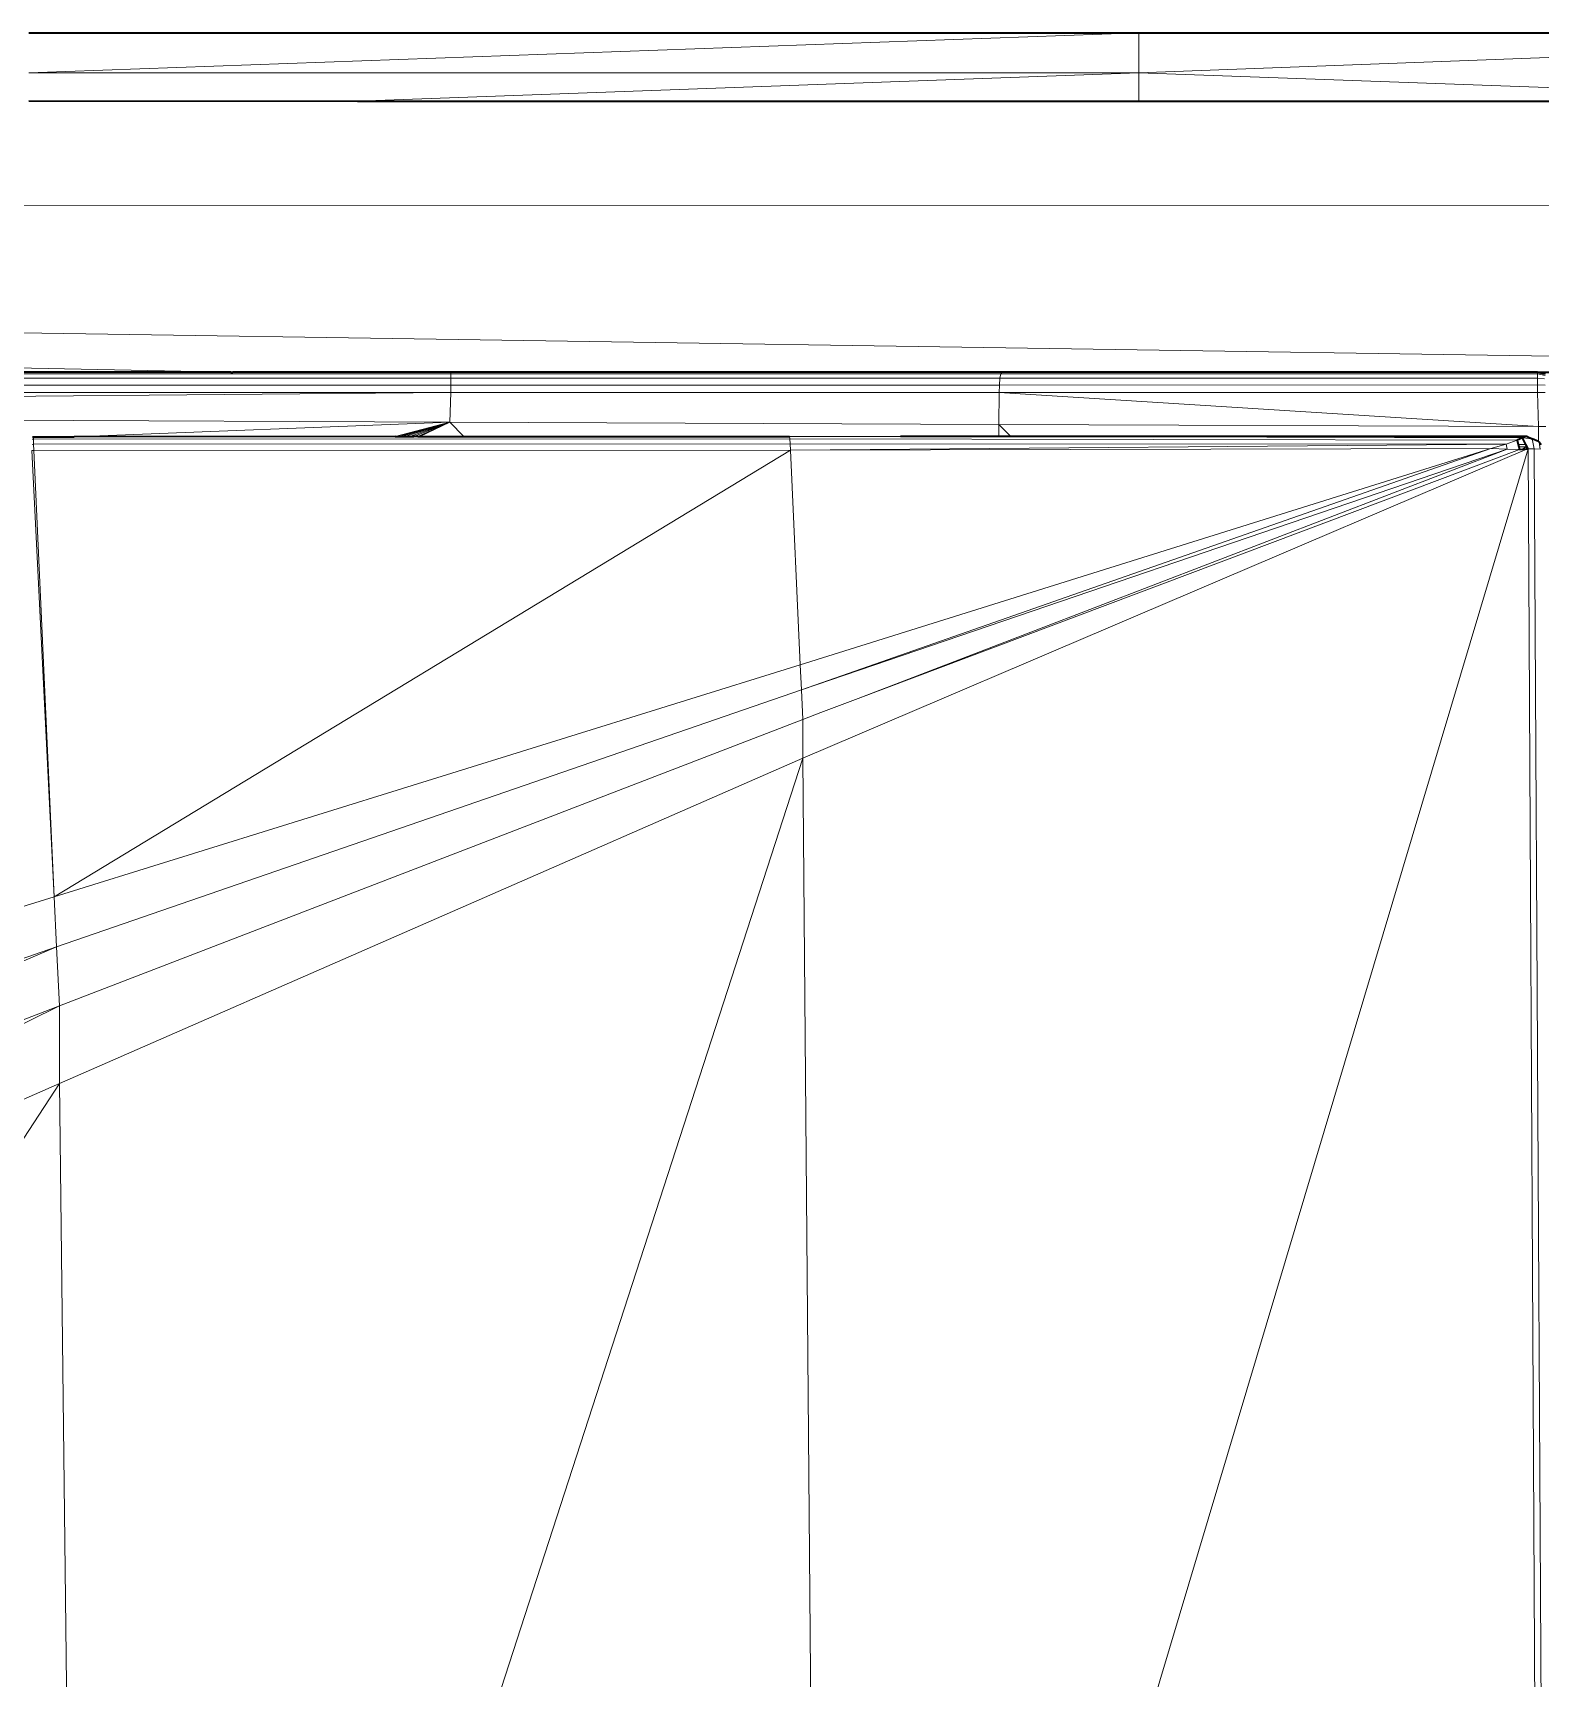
# Model space of a CAD drawing. Header units: inches. Extents: x 1 to 101, y 1 to 36.
# Drawn here: x 94.301 to 98.01, y 24.818 to 28.866 of the extents above; entities that cross this region are included whole.
import ezdxf

# ---------------------------------------------------------------- set-up
doc = ezdxf.new("R2010")
doc.units = ezdxf.units.IN
doc.header["$MEASUREMENT"] = 0
doc.layers.add('Default', color=7, linetype='Continuous')

msp = doc.modelspace()

# ---------------------------------------------------------------- linework, layer by layer
at = {"layer": 'Default', "color": 254, "lineweight": 0, "true_color": 0xcccccc, "transparency": 33554687}
for p, q in [((94.2909, 28.8665), (97.0222, 28.8665)), ((97.0222, 28.8665), (94.2909, 28.7681)), ((94.2909, 28.7681), (97.0222, 28.8665)), ((97.0222, 28.7681), (99.6303, 28.8665)), ((97.0222, 28.8665), (97.0222, 28.7681)), ((97.0222, 28.7681), (97.0222, 28.8665)), ((97.0222, 28.8665), (99.6303, 28.8665)), ((99.6303, 28.8665), (97.0222, 28.7681)), ((94.2909, 28.7681), (97.0222, 28.7681)), ((97.0222, 28.7681), (94.2909, 28.7681)), ((95.0999, 28.6988), (97.0222, 28.7681)), ((97.0222, 28.7681), (95.0999, 28.6988)), ((98.95, 28.6986), (97.0222, 28.7681)), ((97.0222, 28.7681), (98.95, 28.6986)), ((97.0222, 28.6987), (97.0222, 28.7681)), ((97.0222, 28.7681), (97.0222, 28.6987)), ((95.0999, 28.6988), (94.2909, 28.6989)), ((97.0222, 28.6987), (95.0999, 28.6988)), ((98.95, 28.6986), (97.0222, 28.6987)), ((78.8057, 28.4436), (99.8203, 28.4418)), ((100.6387, 28.0319), (78.1688, 28.3717)), ((89.5535, 28.0165), (95.3295, 28.0165)), ((95.3295, 28.0165), (95.3292, 27.9995)), ((96.6794, 27.9995), (96.6808, 28.0165)), ((96.6808, 28.0165), (98.0036, 28.0166)), ((98.0035, 28.0313), (98.9311, 28.0319)), ((98.0227, 28.0275), (98.0035, 28.0313)), ((98.0036, 28.0166), (98.0036, 28.0003)), ((95.3292, 27.9995), (89.5535, 28.0003)), ((98.0036, 28.0003), (96.6794, 27.9995))]:
    msp.add_line(p, q, dxfattribs=at).dxf.unprotected_set("ltscale", 0)
at = {"layer": 'Default', "color": 7, "lineweight": 15, "ltscale": 5.289577, "transparency": 33554687}
for p, q in [((97.0222, 28.8665), (94.2909, 28.7681)), ((97.0222, 28.7681), (97.0222, 28.8665)), ((97.0222, 28.7681), (99.6303, 28.8665)), ((94.2909, 28.7681), (97.0222, 28.7681)), ((97.0222, 28.7681), (95.0999, 28.6988)), ((97.0222, 28.6987), (97.0222, 28.7681)), ((97.0222, 28.7681), (98.95, 28.6986)), ((78.8057, 28.4436), (99.8203, 28.4418)), ((78.1688, 28.3717), (100.6387, 28.0319)), ((89.5535, 28.0275), (95.3299, 28.0278)), ((89.5535, 28.0165), (95.3295, 28.0165)), ((95.3292, 27.9995), (95.3295, 28.0165)), ((95.3295, 28.0165), (95.3299, 28.0278)), ((96.6808, 28.0165), (95.3295, 28.0165)), ((95.3299, 28.0278), (95.3302, 28.0313)), ((96.6829, 28.0278), (95.3299, 28.0278)), ((96.6794, 27.9995), (96.6808, 28.0165)), ((96.6808, 28.0165), (96.6829, 28.0278)), ((98.0036, 28.0166), (96.6808, 28.0165)), ((96.6829, 28.0278), (96.6852, 28.0313)), ((98.0035, 28.0275), (96.6829, 28.0278)), ((98.0035, 28.0313), (98.0035, 28.0275)), ((98.0036, 28.0166), (98.0035, 28.0275)), ((98.0035, 28.0275), (98.0223, 28.0238)), ((98.0036, 28.0003), (98.0036, 28.0166)), ((98.0036, 28.0166), (98.0206, 28.0152)), ((89.5535, 28.0003), (95.3292, 27.9995)), ((89.5535, 27.9814), (95.3291, 27.9814)), ((95.3272, 27.9088), (95.3291, 27.9814)), ((95.3292, 27.9995), (95.3291, 27.9814)), ((95.3291, 27.9814), (96.6789, 27.9814)), ((96.6794, 27.9995), (95.3292, 27.9995)), ((96.6778, 27.9032), (96.6789, 27.9814)), ((96.6789, 27.9814), (96.6794, 27.9995)), ((96.6789, 27.9814), (98.0037, 27.9813)), ((98.0036, 28.0003), (96.6794, 27.9995)), ((98.0223, 28), (98.0036, 28.0003)), ((98.0037, 27.9813), (98.0036, 28.0003)), ((98.0037, 27.9813), (98.0056, 27.8977)), ((98.0227, 27.9813), (98.0037, 27.9813)), ((89.5535, 27.9329), (95.3272, 27.9088)), ((95.1928, 27.8731), (95.3272, 27.9088)), ((95.3272, 27.9088), (95.2007, 27.8731)), ((95.3272, 27.9088), (95.2085, 27.8731)), ((95.2168, 27.8731), (95.3272, 27.9088)), ((95.3272, 27.9088), (95.2288, 27.8731)), ((95.2382, 27.8731), (95.3272, 27.9088)), ((95.2486, 27.8731), (95.3272, 27.9088)), ((95.2532, 27.8731), (95.3272, 27.9088)), ((96.6778, 27.9032), (95.3272, 27.9088)), ((95.3272, 27.9088), (95.3614, 27.8732)), ((96.6777, 27.873), (96.6778, 27.9032)), ((98.0056, 27.8977), (96.6778, 27.9032)), ((98.0056, 27.8977), (98.0058, 27.8609)), ((98.0056, 27.8977), (98.0239, 27.8976)), ((94.2989, 27.854), (94.3029, 27.8541)), ((94.2993, 27.8665), (94.3024, 27.8665)), ((94.3024, 27.8727), (94.3024, 27.8665)), ((94.3024, 27.8665), (96.1638, 27.8675)), ((94.3024, 27.8665), (94.3029, 27.8541)), ((94.3029, 27.8541), (96.1645, 27.8553)), ((94.3029, 27.8541), (94.3035, 27.8387)), ((96.1638, 27.8675), (96.1632, 27.8736)), ((96.4364, 27.873), (96.1632, 27.8736)), ((96.1638, 27.8675), (96.1645, 27.8553)), ((97.9533, 27.864), (96.1638, 27.8675)), ((96.1645, 27.8553), (96.1652, 27.8399)), ((96.1645, 27.8553), (97.9267, 27.8545)), ((97.9668, 27.8702), (96.7079, 27.873)), ((97.9267, 27.8545), (97.889, 27.8435)), ((97.9267, 27.8545), (97.9533, 27.864)), ((97.9267, 27.8545), (97.9288, 27.8423)), ((97.9561, 27.8539), (97.9741, 27.854)), ((97.9668, 27.8702), (97.9781, 27.873)), ((97.9668, 27.8702), (97.9904, 27.8675)), ((97.9749, 27.8481), (97.9741, 27.854)), ((97.9904, 27.8675), (97.9954, 27.8433)), ((98.01, 27.8423), (98.0078, 27.8596)), ((94.3035, 27.8387), (94.2988, 27.8386)), ((94.2988, 27.8386), (94.3538, 26.7408)), ((96.1652, 27.8399), (94.3035, 27.8387)), ((94.3035, 27.8387), (94.3538, 26.7408)), ((96.1652, 27.8399), (97.889, 27.8435)), ((96.1894, 27.3114), (96.1652, 27.8399)), ((96.1894, 27.3114), (97.889, 27.8435)), ((96.1922, 27.2497), (97.9288, 27.8423)), ((97.9788, 27.8426), (96.1957, 27.0817)), ((96.3322, 27.2284), (97.9595, 27.8417)), ((97.889, 27.8435), (97.9288, 27.8423)), ((97.9288, 27.8423), (97.9595, 27.8417)), ((97.9749, 27.8481), (97.9577, 27.848)), ((97.9662, 27.842), (97.9749, 27.8481)), ((97.9954, 27.8433), (97.9806, 27.8427)), ((97.9806, 27.8427), (98.0098, 22.405)), ((97.9954, 27.8433), (98.0255, 22.4085)), ((97.9954, 27.8433), (98.01, 27.8423)), ((94.3538, 26.7408), (96.1894, 27.3114)), ((96.1922, 27.2497), (96.1894, 27.3114)), ((94.3594, 26.6173), (96.1922, 27.2497)), ((96.1957, 27.177), (96.1922, 27.2497)), ((96.2402, 27.1941), (96.3322, 27.2284)), ((94.3663, 26.4719), (96.1957, 27.177)), ((96.1957, 27.177), (96.2402, 27.1941)), ((96.1957, 27.0817), (96.1957, 27.177)), ((94.3663, 26.2812), (96.1957, 27.0817)), ((96.1957, 27.0817), (96.2376, 22.0144)), ((94.3538, 26.7408), (90.7075, 25.6072)), ((94.3538, 26.7408), (94.3594, 26.6173)), ((90.7075, 25.3572), (94.3594, 26.6173)), ((94.3594, 26.6173), (94.3663, 26.4719)), ((90.7075, 25.0617), (94.3663, 26.4719)), ((94.3663, 26.4719), (94.3663, 26.2812)), ((94.3663, 26.2812), (90.7075, 24.6803)), ((94.3663, 26.2812), (94.4218, 21.6142))]:
    msp.add_line(p, q, dxfattribs=at)
at = {"layer": 'Default', "color": 7, "lineweight": 35, "ltscale": 5.289577, "transparency": 33554687}
for p, q in [((94.2909, 28.8665), (97.0222, 28.8665)), ((97.0222, 28.8665), (99.6303, 28.8665)), ((94.2909, 28.6989), (95.0999, 28.6988)), ((95.0999, 28.6988), (97.0222, 28.6987)), ((97.0222, 28.6987), (98.95, 28.6986)), ((94.7885, 28.0313), (89.5535, 28.0313)), ((94.7885, 28.0313), (94.7905, 28.0313)), ((94.7905, 28.0313), (94.7933, 28.0319)), ((95.3302, 28.0313), (94.7933, 28.0319)), ((96.6852, 28.0313), (95.3302, 28.0313)), ((98.0035, 28.0313), (96.6852, 28.0313)), ((98.0035, 28.0313), (98.9311, 28.0319)), ((98.0035, 28.0313), (98.0227, 28.0275)), ((94.2998, 27.8727), (94.3024, 27.8727)), ((94.3024, 27.8727), (94.4029, 27.8727)), ((95.1928, 27.8731), (94.4029, 27.8727)), ((95.1928, 27.8731), (95.2007, 27.8731)), ((95.2007, 27.8731), (95.2085, 27.8731)), ((95.2085, 27.8731), (95.2168, 27.8731)), ((95.2168, 27.8731), (95.2288, 27.8731)), ((95.2288, 27.8731), (95.2382, 27.8731)), ((95.2486, 27.8731), (95.2382, 27.8731)), ((95.2486, 27.8731), (95.2532, 27.8731)), ((95.2532, 27.8731), (95.3614, 27.8732)), ((95.3614, 27.8732), (96.1632, 27.8736)), ((96.6777, 27.873), (96.4364, 27.873)), ((96.7079, 27.873), (96.6777, 27.873)), ((97.9781, 27.873), (96.7079, 27.873)), ((97.9668, 27.8702), (97.9533, 27.864)), ((97.9533, 27.864), (97.9561, 27.8539)), ((97.9561, 27.8539), (97.9577, 27.848)), ((97.9743, 27.8551), (97.9668, 27.8702)), ((97.9741, 27.854), (97.9743, 27.8551)), ((97.9741, 27.854), (97.9751, 27.8536)), ((97.9751, 27.8536), (97.9743, 27.8551)), ((97.9781, 27.873), (97.9904, 27.8675)), ((98.0058, 27.8609), (97.9904, 27.8675)), ((98.0058, 27.8609), (98.0078, 27.8596)), ((98.0123, 27.8527), (98.0078, 27.8596)), ((97.9577, 27.848), (97.9595, 27.8417)), ((97.9595, 27.8417), (97.9662, 27.842)), ((97.9662, 27.842), (97.9788, 27.8426)), ((97.9788, 27.8426), (97.9749, 27.8481)), ((97.9749, 27.8481), (97.9778, 27.8481)), ((97.9778, 27.8481), (97.9751, 27.8536)), ((97.9806, 27.8427), (97.9778, 27.8481)), ((97.9806, 27.8427), (97.9788, 27.8426))]:
    msp.add_line(p, q, dxfattribs=at)
at = {"layer": 'Default', "color": 9, "lineweight": 0, "true_color": 0xcbcbcb, "transparency": 33554687}
for p, q in [((94.2909, 28.6989), (95.0999, 28.6988)), ((95.0999, 28.6988), (97.0222, 28.6987)), ((97.0222, 28.6987), (98.95, 28.6986)), ((99.8203, 28.4418), (78.8057, 28.4436)), ((98.0056, 27.8977), (96.6789, 27.9814)), ((96.6789, 27.9814), (98.0037, 27.9813)), ((98.0037, 27.9813), (98.0056, 27.8977)), ((95.3272, 27.9088), (96.6778, 27.9032)), ((95.3614, 27.8732), (95.3272, 27.9088)), ((96.6778, 27.9032), (96.6777, 27.873)), ((96.6778, 27.9032), (98.0056, 27.8977)), ((96.7079, 27.873), (96.6778, 27.9032)), ((98.0056, 27.8977), (98.0058, 27.8609)), ((96.1632, 27.8736), (95.3614, 27.8732)), ((96.4364, 27.873), (96.1632, 27.8736)), ((96.6777, 27.873), (96.4364, 27.873)), ((97.9781, 27.873), (96.7079, 27.873)), ((97.9904, 27.8675), (97.9781, 27.873)), ((98.0058, 27.8609), (97.9904, 27.8675)), ((97.9806, 27.8427), (97.9954, 27.8433)), ((98.0098, 22.405), (97.9806, 27.8427)), ((97.9954, 27.8433), (98.0255, 22.4085)), ((94.3663, 26.2812), (96.1957, 27.0817)), ((94.4218, 21.6142), (96.1957, 27.0817)), ((96.1957, 27.0817), (94.4218, 21.6142)), ((96.1957, 27.0817), (96.2376, 22.0144)), ((90.7075, 25.0617), (94.3663, 26.4719)), ((94.3663, 26.4719), (90.7075, 24.6803)), ((90.7075, 24.6803), (94.3663, 26.2812)), ((94.3663, 26.2812), (90.7902, 20.8137)), ((90.7902, 20.8137), (94.3663, 26.2812)), ((94.3663, 26.2812), (94.4218, 21.6142)), ((94.4218, 21.6142), (94.3663, 26.2812))]:
    msp.add_line(p, q, dxfattribs=at).dxf.unprotected_set("ltscale", 0)
at = {"layer": 'Default', "color": 252, "lineweight": 0, "true_color": 0x949494, "transparency": 33554687}
for p, q in [((78.1688, 28.3717), (94.7885, 28.0313)), ((94.7885, 28.0313), (89.5535, 28.0313))]:
    msp.add_line(p, q, dxfattribs=at).dxf.unprotected_set("ltscale", 0)
at = {"layer": 'Default', "color": 251, "lineweight": 0, "true_color": 0x5d5d5d, "transparency": 33554687}
for p, q in [((94.7885, 28.0313), (78.1688, 28.3717)), ((78.1688, 28.3717), (100.6387, 28.0319)), ((94.7905, 28.0313), (94.7885, 28.0313)), ((94.7933, 28.0319), (94.7905, 28.0313)), ((95.3302, 28.0313), (94.7933, 28.0319)), ((95.3299, 28.0278), (95.3302, 28.0313)), ((96.6829, 28.0278), (95.3299, 28.0278)), ((96.6852, 28.0313), (95.3302, 28.0313)), ((95.3302, 28.0313), (96.6852, 28.0313)), ((96.6852, 28.0313), (96.6829, 28.0278)), ((96.6829, 28.0278), (96.6852, 28.0313)), ((98.0035, 28.0275), (96.6829, 28.0278)), ((98.0035, 28.0313), (96.6852, 28.0313)), ((96.6852, 28.0313), (98.0035, 28.0313)), ((98.9311, 28.0319), (98.0035, 28.0313)), ((98.0035, 28.0313), (98.0035, 28.0275))]:
    msp.add_line(p, q, dxfattribs=at).dxf.unprotected_set("ltscale", 0)
at = {"layer": 'Default', "color": 9, "lineweight": 0, "true_color": 0xb7b7b7, "transparency": 33554687}
for p, q in [((89.5535, 28.0313), (94.7885, 28.0313)), ((95.3299, 28.0278), (89.5535, 28.0275)), ((94.7885, 28.0313), (94.7905, 28.0313)), ((94.7905, 28.0313), (94.7933, 28.0319)), ((94.7933, 28.0319), (95.3302, 28.0313)), ((95.3292, 27.9995), (95.3295, 28.0165)), ((95.3295, 28.0165), (96.6808, 28.0165)), ((95.3302, 28.0313), (95.3299, 28.0278)), ((96.6808, 28.0165), (96.6794, 27.9995)), ((96.6794, 27.9995), (95.3292, 27.9995))]:
    msp.add_line(p, q, dxfattribs=at).dxf.unprotected_set("ltscale", 0)
at = {"layer": 'Default', "color": 251, "lineweight": 0, "true_color": 0x505050, "transparency": 33554687}
for p, q in [((89.5535, 28.0275), (95.3299, 28.0278)), ((95.3295, 28.0165), (89.5535, 28.0165)), ((95.3299, 28.0278), (95.3295, 28.0165)), ((95.3295, 28.0165), (95.3299, 28.0278)), ((96.6808, 28.0165), (95.3295, 28.0165)), ((95.3299, 28.0278), (96.6829, 28.0278)), ((96.6829, 28.0278), (96.6808, 28.0165))]:
    msp.add_line(p, q, dxfattribs=at).dxf.unprotected_set("ltscale", 0)
at = {"layer": 'Default', "color": 251, "lineweight": 0, "true_color": 0x6d6d6d, "transparency": 33554687}
for p, q in [((96.6808, 28.0165), (96.6829, 28.0278)), ((98.0036, 28.0166), (96.6808, 28.0165)), ((96.6829, 28.0278), (98.0035, 28.0275)), ((98.0035, 28.0275), (98.0036, 28.0166))]:
    msp.add_line(p, q, dxfattribs=at).dxf.unprotected_set("ltscale", 0)
at = {"layer": 'Default', "color": 9, "lineweight": 0, "true_color": 0xcacaca, "transparency": 33554687}
for p, q in [((89.5535, 28.0003), (95.3292, 27.9995)), ((95.3291, 27.9814), (89.5535, 27.9814)), ((95.3292, 27.9995), (95.3291, 27.9814)), ((95.3291, 27.9814), (95.3292, 27.9995)), ((96.6789, 27.9814), (95.3291, 27.9814)), ((95.3292, 27.9995), (96.6794, 27.9995)), ((96.6794, 27.9995), (96.6789, 27.9814)), ((96.6789, 27.9814), (96.6794, 27.9995)), ((98.0037, 27.9813), (96.6789, 27.9814)), ((96.6794, 27.9995), (98.0036, 28.0003)), ((98.0036, 28.0003), (98.0037, 27.9813)), ((95.2532, 27.8731), (95.3272, 27.9088)), ((95.3272, 27.9088), (95.3614, 27.8732)), ((95.3614, 27.8732), (95.2532, 27.8731)), ((96.1957, 27.0817), (97.9788, 27.8426)), ((97.9788, 27.8426), (96.1957, 27.0817)), ((96.2376, 22.0144), (97.9806, 27.8427)), ((97.9806, 27.8427), (96.2376, 22.0144)), ((96.3322, 27.2284), (97.9288, 27.8423)), ((96.3322, 27.2284), (97.9595, 27.8417)), ((97.9595, 27.8417), (96.3322, 27.2284)), ((97.9288, 27.8423), (97.9595, 27.8417)), ((97.9595, 27.8417), (97.9662, 27.842)), ((97.9662, 27.842), (97.9788, 27.8426)), ((97.9788, 27.8426), (97.9806, 27.8427)), ((97.9806, 27.8427), (98.0098, 22.405)), ((96.2402, 27.1941), (96.3322, 27.2284)), ((94.3663, 26.4719), (96.1957, 27.177)), ((96.1957, 27.177), (96.2402, 27.1941)), ((96.1957, 27.177), (96.1957, 27.0817)), ((96.1957, 27.0817), (96.1957, 27.177)), ((96.1957, 27.0817), (94.3663, 26.2812)), ((96.2376, 22.0144), (96.1957, 27.0817)), ((90.7075, 25.3572), (94.3594, 26.6173)), ((94.3594, 26.6173), (90.7075, 25.0617)), ((90.7075, 25.0617), (94.3594, 26.6173)), ((94.3594, 26.6173), (94.3663, 26.4719)), ((90.7075, 24.6803), (94.3663, 26.4719)), ((94.3663, 26.4719), (90.7075, 25.0617)), ((94.3663, 26.4719), (94.3663, 26.2812)), ((94.3663, 26.2812), (94.3663, 26.4719)), ((94.3663, 26.2812), (90.7075, 24.6803))]:
    msp.add_line(p, q, dxfattribs=at).dxf.unprotected_set("ltscale", 0)
at = {"layer": 'Default', "color": 9, "lineweight": 0, "true_color": 0xc3c3c3, "transparency": 33554687}
for p, q in [((89.5535, 27.9814), (95.3291, 27.9814)), ((95.3291, 27.9814), (89.5535, 27.9329))]:
    msp.add_line(p, q, dxfattribs=at).dxf.unprotected_set("ltscale", 0)
at = {"layer": 'Default', "color": 9, "lineweight": 0, "true_color": 0xc8c8c8, "transparency": 33554687}
for p, q in [((89.5535, 27.9329), (95.3291, 27.9814)), ((95.3291, 27.9814), (95.3272, 27.9088)), ((95.3272, 27.9088), (95.3291, 27.9814)), ((95.3291, 27.9814), (96.6789, 27.9814)), ((96.6789, 27.9814), (96.6778, 27.9032)), ((96.6778, 27.9032), (96.6789, 27.9814)), ((96.6789, 27.9814), (98.0056, 27.8977)), ((95.3272, 27.9088), (89.5535, 27.9329)), ((96.6778, 27.9032), (95.3272, 27.9088)), ((98.0056, 27.8977), (96.6778, 27.9032))]:
    msp.add_line(p, q, dxfattribs=at).dxf.unprotected_set("ltscale", 0)
at = {"layer": 'Default', "color": 9, "lineweight": 0, "true_color": 0xc4c4c4, "transparency": 33554687}
for p, q in [((89.5535, 27.9329), (95.3272, 27.9088)), ((95.3272, 27.9088), (94.4029, 27.8727)), ((94.3024, 27.8727), (94.2998, 27.8727)), ((94.4029, 27.8727), (94.3024, 27.8727))]:
    msp.add_line(p, q, dxfattribs=at).dxf.unprotected_set("ltscale", 0)
at = {"layer": 'Default', "color": 9, "lineweight": 0, "true_color": 0xc5c5c5, "transparency": 33554687}
for p, q in [((94.4029, 27.8727), (95.3272, 27.9088)), ((95.3272, 27.9088), (95.1928, 27.8731)), ((95.1928, 27.8731), (94.4029, 27.8727)), ((96.1894, 27.3114), (97.889, 27.8435)), ((97.889, 27.8435), (96.1922, 27.2497)), ((98.0255, 22.4085), (97.9954, 27.8433)), ((97.9954, 27.8433), (98.01, 27.8423)), ((94.3538, 26.7408), (96.1894, 27.3114)), ((96.1894, 27.3114), (96.1922, 27.2497)), ((96.1922, 27.2497), (96.1894, 27.3114)), ((96.1922, 27.2497), (94.3594, 26.6173)), ((90.7075, 25.6072), (94.3538, 26.7408)), ((94.3538, 26.7408), (94.3594, 26.6173)), ((94.3594, 26.6173), (94.3538, 26.7408)), ((94.3594, 26.6173), (90.7075, 25.3572))]:
    msp.add_line(p, q, dxfattribs=at).dxf.unprotected_set("ltscale", 0)
at = {"layer": 'Default', "color": 253, "lineweight": 0, "true_color": 0x9d9d9d, "transparency": 33554687}
for p, q in [((94.3024, 27.8665), (94.3024, 27.8727)), ((94.3024, 27.8727), (94.4029, 27.8727)), ((96.1638, 27.8675), (94.3024, 27.8665)), ((94.4029, 27.8727), (95.1928, 27.8731)), ((95.1928, 27.8731), (95.2007, 27.8731)), ((95.2007, 27.8731), (95.2085, 27.8731)), ((95.2085, 27.8731), (95.2168, 27.8731)), ((95.2168, 27.8731), (95.2288, 27.8731)), ((95.2288, 27.8731), (95.2382, 27.8731)), ((95.2382, 27.8731), (95.2486, 27.8731)), ((95.2486, 27.8731), (95.2532, 27.8731)), ((95.2532, 27.8731), (95.3614, 27.8732)), ((95.3614, 27.8732), (96.1632, 27.8736)), ((96.1632, 27.8736), (96.1638, 27.8675))]:
    msp.add_line(p, q, dxfattribs=at).dxf.unprotected_set("ltscale", 0)
at = {"layer": 'Default', "color": 9, "lineweight": 0, "true_color": 0xbcbcbc, "transparency": 33554687}
for p, q in [((94.3024, 27.8665), (96.1638, 27.8675)), ((94.3029, 27.8541), (94.3024, 27.8665)), ((96.1645, 27.8553), (94.3029, 27.8541)), ((96.1638, 27.8675), (96.1645, 27.8553))]:
    msp.add_line(p, q, dxfattribs=at).dxf.unprotected_set("ltscale", 0)
at = {"layer": 'Default', "color": 251, "lineweight": 0, "transparency": 33554687}
for p, q in [((94.3029, 27.8541), (96.1645, 27.8553)), ((94.3035, 27.8387), (94.3029, 27.8541)), ((96.1645, 27.8553), (96.1652, 27.8399)), ((96.1652, 27.8399), (94.3035, 27.8387))]:
    msp.add_line(p, q, dxfattribs=at).dxf.unprotected_set("ltscale", 0)
at = {"layer": 'Default', "color": 250, "lineweight": 0, "transparency": 33554687}
for p, q in [((96.1638, 27.8675), (96.1632, 27.8736)), ((96.1632, 27.8736), (96.4364, 27.873)), ((97.9533, 27.864), (96.1638, 27.8675)), ((96.4364, 27.873), (96.6777, 27.873)), ((96.6777, 27.873), (96.7079, 27.873)), ((96.7079, 27.873), (97.9668, 27.8702)), ((97.9668, 27.8702), (97.9533, 27.864))]:
    msp.add_line(p, q, dxfattribs=at).dxf.unprotected_set("ltscale", 0)
at = {"layer": 'Default', "color": 9, "lineweight": 0, "true_color": 0xb9b9b9, "transparency": 33554687}
for p, q in [((96.1645, 27.8553), (96.1638, 27.8675)), ((96.1638, 27.8675), (97.9533, 27.864)), ((97.9267, 27.8545), (96.1645, 27.8553)), ((97.9533, 27.864), (97.9267, 27.8545))]:
    msp.add_line(p, q, dxfattribs=at).dxf.unprotected_set("ltscale", 0)
at = {"layer": 'Default', "color": 252, "lineweight": 0, "true_color": 0x989898, "transparency": 33554687}
for p, q in [((96.1652, 27.8399), (96.1645, 27.8553)), ((96.1645, 27.8553), (97.9267, 27.8545)), ((97.9267, 27.8545), (96.1652, 27.8399))]:
    msp.add_line(p, q, dxfattribs=at).dxf.unprotected_set("ltscale", 0)
at = {"layer": 'Default', "color": 9, "lineweight": 0, "true_color": 0xc7c7c7, "transparency": 33554687}
for p, q in [((96.1652, 27.8399), (97.9267, 27.8545)), ((97.9267, 27.8545), (97.889, 27.8435)), ((94.2988, 27.8386), (94.3538, 26.7408)), ((94.3035, 27.8387), (96.1652, 27.8399)), ((94.3538, 26.7408), (94.3035, 27.8387)), ((94.3538, 26.7408), (96.1652, 27.8399)), ((96.1652, 27.8399), (94.3538, 26.7408)), ((96.1652, 27.8399), (97.889, 27.8435)), ((97.889, 27.8435), (96.1652, 27.8399)), ((96.1894, 27.3114), (96.1652, 27.8399)), ((96.1652, 27.8399), (96.1894, 27.3114)), ((97.889, 27.8435), (96.1894, 27.3114)), ((96.1894, 27.3114), (94.3538, 26.7408)), ((94.3538, 26.7408), (90.7075, 25.6072))]:
    msp.add_line(p, q, dxfattribs=at).dxf.unprotected_set("ltscale", 0)
at = {"layer": 'Default', "color": 9, "lineweight": 0, "true_color": 0xc9c9c9, "transparency": 33554687}
for p, q in [((96.1922, 27.2497), (97.889, 27.8435)), ((96.1922, 27.2497), (97.9288, 27.8423)), ((97.9288, 27.8423), (96.1922, 27.2497)), ((97.9288, 27.8423), (96.3322, 27.2284)), ((97.889, 27.8435), (97.9288, 27.8423)), ((94.3594, 26.6173), (96.1922, 27.2497)), ((96.1957, 27.177), (96.1922, 27.2497)), ((96.1922, 27.2497), (96.1957, 27.177)), ((96.3322, 27.2284), (96.2402, 27.1941)), ((96.1957, 27.177), (94.3663, 26.4719)), ((96.2402, 27.1941), (96.1957, 27.177)), ((94.3663, 26.4719), (94.3594, 26.6173))]:
    msp.add_line(p, q, dxfattribs=at).dxf.unprotected_set("ltscale", 0)

doc.saveas('drawing.dxf')
